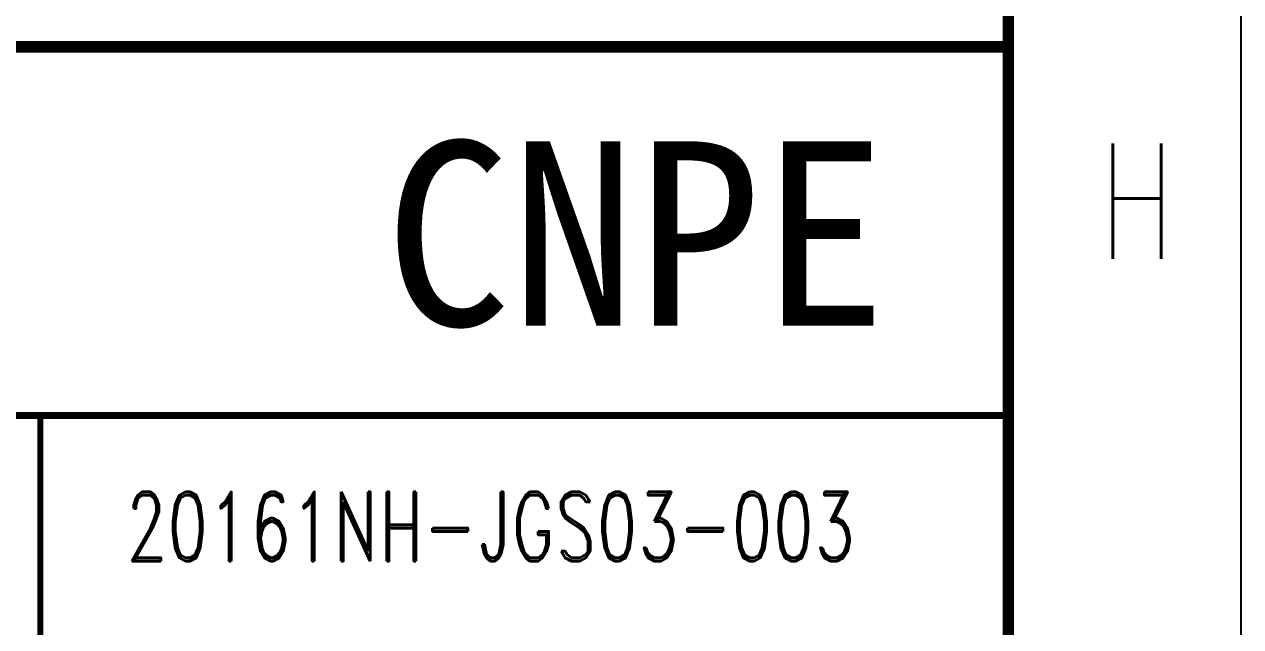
# Model space of a CAD drawing. Extents: x -383207 to 558143, y -95136 to 11777.
# Drawn here: x -136618 to -132660, y -90140 to -88179 of the extents above; entities that cross this region are included whole.
import ezdxf

# ---------------------------------------------------------------- set-up
doc = ezdxf.new("R2010")
doc.units = 0
doc.layers.get('0').update_dxf_attribs({"linetype": 'CONTINUOUS'})
for name, color, linetype in [('1', 7, 'CONTINUOUS'), ('PUB_TEXT', 7, 'CONTINUOUS'), ('TK', 4, 'CONTINUOUS')]:
    doc.layers.add(name, color=color, linetype=linetype)
doc.styles.add('HZbine', font='txt_____.ttf', dxfattribs={"width": 0.7, "bigfont": 'HZTXT'})
doc.styles.add('romand', font='romand.shx', dxfattribs={"width": 0.7, "height": 200, "bigfont": 'OCHINESE.shx'})
doc.styles.add('宋体', font='', dxfattribs={"width": 0.7})
doc.styles.get('宋体').set_extended_font_data('SimSun')

msp = doc.modelspace()

# ---------------------------------------------------------------- linework, layer by layer
msp.add_lwpolyline([(-221834.7, -30277.5), (-132659.7, -30277.5), (-132659.7, -93352.5), (-221834.7, -93352.5)], close=True)
at = {"color": 4, "flags": 128}
msp.add_lwpolyline([(-132659.7, -30277.5), (-132659.7, -93352.5)], dxfattribs=at)
at = {"color": 4, "const_width": 37.5}
msp.add_lwpolyline([(-219959.7, -31027.5), (-133415.7, -31027.5), (-133415.7, -92602.5), (-219959.7, -92602.5)], close=True, dxfattribs=at)
at = {"layer": '1', "color": 2, "const_width": 37.5}
for points in [[(-146915.7, -92602.5), (-133415.7, -92602.5), (-133415.7, -82720.3), (-146915.7, -82720.3)], [(-146915.7, -88252.5), (-133415.7, -88252.5), (-133415.7, -92602.5), (-146915.7, -92602.5)]]:
    msp.add_lwpolyline(points, close=True, dxfattribs=at)
at = {"layer": '1', "color": 2}
for points, const_width in [([(-146915.7, -89452.5), (-133415.7, -89452.5)], 22.5), ([(-136565.7, -89452.5), (-136565.7, -90202.5)], 18.7)]:
    msp.add_lwpolyline(points, dxfattribs=dict(at, const_width=const_width))

# ---------------------------------------------------------------- texts
at = {"color": 4, "style": 'HZbine', "width": 0.7}
msp.add_text('H', height=375, dxfattribs=at).set_placement((-133120.6, -88942.1))
at = {"layer": 'PUB_TEXT', "color": 2, "style": '宋体'}
msp.add_text('CNPE', height=600, dxfattribs=at).set_placement((-135444.1, -89159.7))
at = {"layer": 'TK', "color": 1, "style": 'romand', "width": 0.7}
msp.add_text('20161NH-JGS03-003', height=225, dxfattribs=at).set_placement((-136288.6, -89925.9))

doc.saveas('drawing.dxf')
